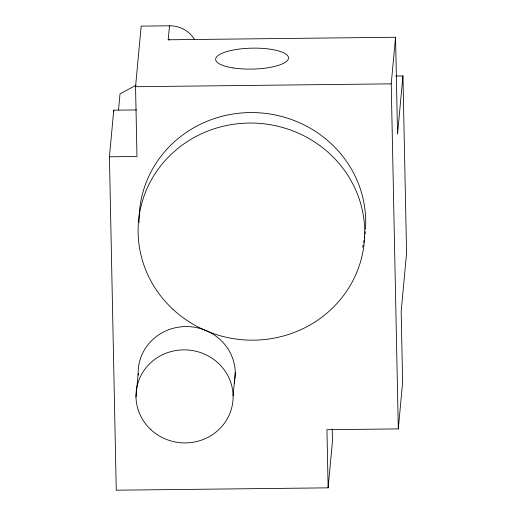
<?xml version="1.0" encoding="UTF-8"?>
<svg xmlns="http://www.w3.org/2000/svg" width="516" height="516" viewBox="0 0 516 516"><rect width="100%" height="100%" fill="white"/><g stroke="black" fill="none" stroke-linecap="round" stroke-linejoin="round"><path stroke-width="0.77" d="M332.207 429.293L332.452 441.238L328.131 487.846L116.261 490.2L109.424 156.793L113.746 110.185L136.579 109.934M118.532 109.818L120.015 93.86L136.121 85.172M109.424 156.793L136.979 156.483L135.553 86.701L141.171 26.116L169.493 25.8A28.341 27.129 5.3 0 1 194.3 39.093M169.674 39.803A28.341 27.129 5.3 0 0 168.197 39.784L169.493 25.8M135.992 396.927L138.153 373.623M233.097 395.849L235.257 372.546M328.131 487.846L326.938 429.693L398.3 428.899L391.225 83.856L395.553 37.255L168.197 39.784M395.701 76L402.938 75.916L397.539 134.173L395.553 37.255M398.3 428.899L402.622 382.292L401.171 311.471L406.576 253.214L402.938 75.916M135.553 86.701L391.225 83.856M113.746 110.185L113.778 111.766M365.257 231.671A113.352 108.515 5.3 0 1 365.005 234.038M364.702 236.405A113.352 108.515 5.3 0 1 364.348 238.753M364.077 240.314A113.352 108.515 5.3 0 1 363.632 242.643M363.141 244.952A113.352 108.515 5.3 0 1 362.593 247.241M139.101 222.383A113.352 108.515 5.3 0 1 255.097 112.617A113.352 108.515 5.3 0 1 365.451 229.304M234.767 380.137A48.581 46.505 5.3 0 1 234.206 383.136M138.211 375.132A48.581 46.505 5.3 0 1 188.14 326.589A48.581 46.505 5.3 0 1 234.967 378.621M233.045 67.918A36.436 10.468 -1.2 0 0 288.515 58.231A36.436 10.468 -1.2 0 0 234.735 49.755A36.436 10.468 -1.2 0 0 233.045 67.918M172.879 309.258A113.352 108.515 5.3 0 0 361.426 258.484A113.352 108.515 5.3 0 0 219.945 127.078A113.352 108.515 5.3 0 0 172.879 309.258M150.885 429.667A48.581 46.505 5.3 0 0 231.69 407.904A48.581 46.505 5.3 0 0 171.054 351.59A48.581 46.505 5.3 0 0 150.885 429.667"/></g></svg>
